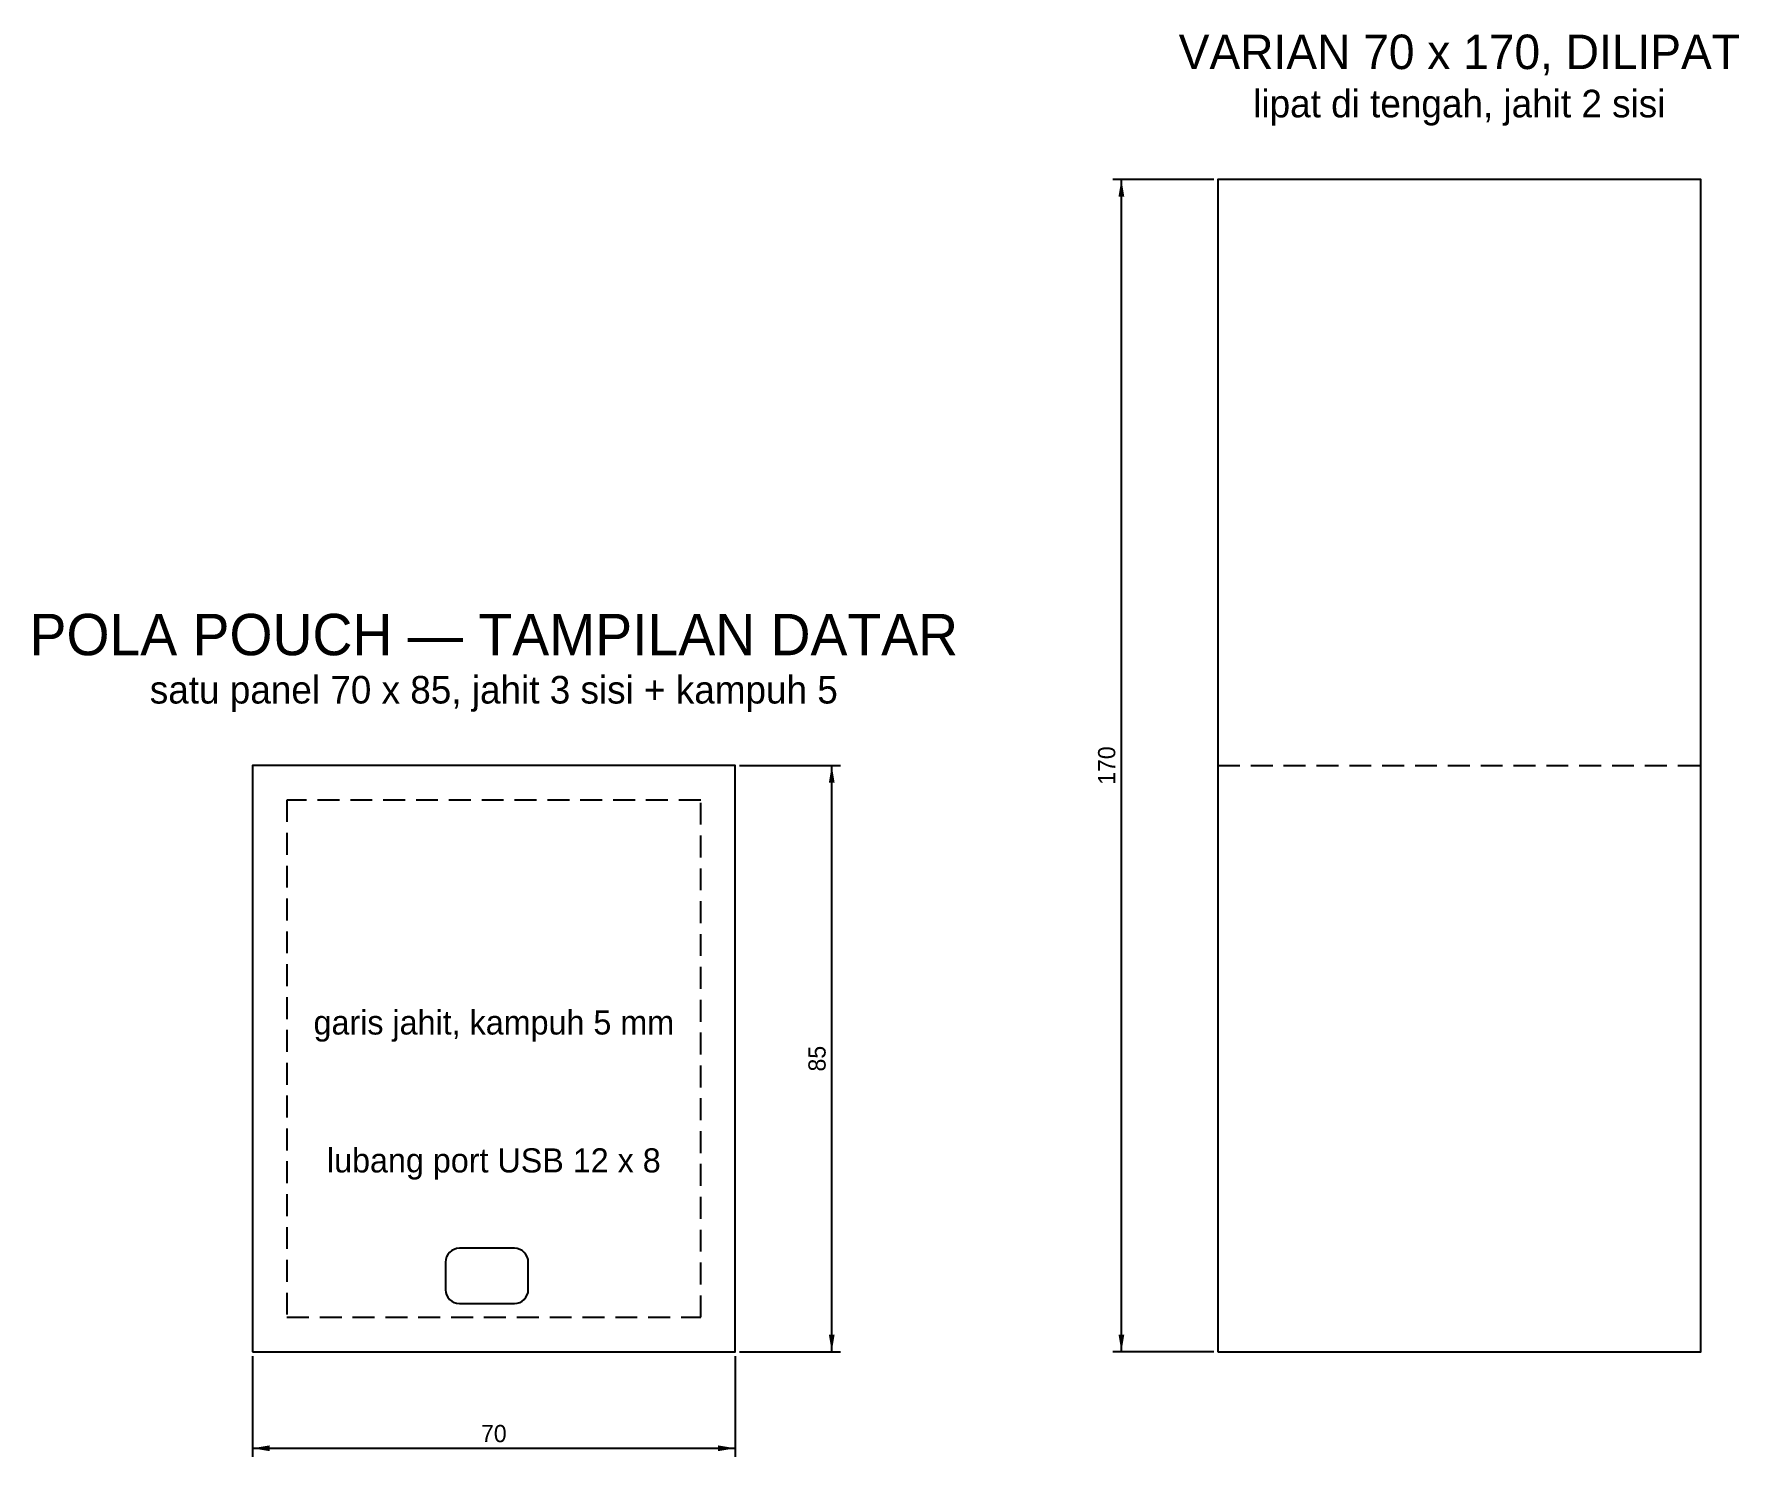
# Model space of a CAD drawing. Header units: millimetres. Extents: x -32 to 216, y -15 to 191.
import ezdxf
from ezdxf.enums import TextEntityAlignment as Align

# ---------------------------------------------------------------- set-up
doc = ezdxf.new("R2010")
doc.units = ezdxf.units.MM
doc.header["$LTSCALE"] = 0.5
doc.linetypes.add('HIDDEN', pattern=[9.525, 6.35, -3.175])
for name, color, linetype in [('DIM', 3, 'Continuous'), ('HIDDEN', 1, 'HIDDEN'), ('NOTES', 2, 'Continuous'), ('OUTLINE', 7, 'Continuous')]:
    doc.layers.add(name, color=color, linetype=linetype)
doc.dimstyles.new('ISO-25', dxfattribs={"dimtxt": 2.5, "dimasz": 2.5, "dimexe": 1.25, "dimexo": 0.625, "dimtad": 1, "dimdsep": 46, "dimtxsty": 'Standard', "dimcen": 2.5, "dimadec": 0, "dimazin": 0, "dimtfac": 1, "dimtdec": 4, "dimtmove": 0, "dimatfit": 3, "dimfxl": 1, "dimtzin": 0, "dimarcsym": 0})

# ---------------------------------------------------------------- blocks, each defined once
blk = doc.blocks.new('*D1')
at = {"layer": 'DIM', "color": 0}
for p, q in [((0, -0.62), (0, -15.25)), ((70, -0.62), (70, -15.25)), ((0, -14), (70, -14))]:
    blk.add_line(p, q, dxfattribs=at)
for points in [[(0, -14), (2.5, -14.42), (2.5, -13.58)], [(70, -14), (67.5, -13.58), (67.5, -14.42)]]:
    blk.add_solid(points, dxfattribs=at)
at = {"layer": 'DIM', "color": 0, "insert": (35, -11.88), "char_height": 2.5, "attachment_point": 5}
blk.add_mtext('70', dxfattribs=at)
blk = doc.blocks.new('*D2')
at = {"layer": 'DIM', "color": 0}
for p, q in [((70.62, 85), (85.25, 85)), ((84, 0), (84, 85)), ((70.62, 0), (85.25, 0))]:
    blk.add_line(p, q, dxfattribs=at)
for points in [[(84, 85), (83.58, 82.5), (84.42, 82.5)], [(84, 0), (84.42, 2.5), (83.58, 2.5)]]:
    blk.add_solid(points, dxfattribs=at)
at = {"layer": 'DIM', "color": 0, "insert": (81.88, 42.5), "char_height": 2.5, "attachment_point": 5, "rotation": 90}
blk.add_mtext('85', dxfattribs=at)
blk = doc.blocks.new('*D3')
at = {"layer": 'DIM', "color": 0}
for p, q in [((139.38, 170), (124.75, 170)), ((126, 0), (126, 170)), ((139.38, 0), (124.75, 0))]:
    blk.add_line(p, q, dxfattribs=at)
for points in [[(126, 170), (125.58, 167.5), (126.42, 167.5)], [(126, 0), (126.42, 2.5), (125.58, 2.5)]]:
    blk.add_solid(points, dxfattribs=at)
at = {"layer": 'DIM', "color": 0, "insert": (123.88, 85), "char_height": 2.5, "attachment_point": 5, "rotation": 90}
blk.add_mtext('170', dxfattribs=at)

msp = doc.modelspace()

# ---------------------------------------------------------------- linework, layer by layer
at = {"layer": 'HIDDEN'}
msp.add_lwpolyline([(140, 85), (210, 85)], dxfattribs=at)
msp.add_lwpolyline([(5, 5), (65, 5), (65, 80), (5, 80)], close=True, dxfattribs=at)
at = {"layer": 'NOTES'}
msp.add_lwpolyline([(140, 0), (210, 0), (210, 170), (140, 170)], close=True, dxfattribs=at)
at = {"layer": 'OUTLINE'}
msp.add_lwpolyline([(0, 0), (70, 0), (70, 85), (0, 85)], close=True, dxfattribs=at)
msp.add_lwpolyline([(28, 9, 0.4142136), (30, 7), (38, 7, 0.4142136), (40, 9), (40, 13, 0.4142136), (38, 15), (30, 15, 0.4142136), (28, 13)], format="xyb", close=True, dxfattribs=at)

# ---------------------------------------------------------------- texts
at = {"layer": 'NOTES'}
for s, height, p in [('VARIAN 70 x 170, DILIPAT', 5, (175, 186)), ('lipat di tengah, jahit 2 sisi', 4, (175, 179)), ('POLA POUCH — TAMPILAN DATAR', 6, (35, 101)), ('satu panel 70 x 85, jahit 3 sisi + kampuh 5', 4, (35, 94)), ('garis jahit, kampuh 5 mm', 3.5, (35, 46)), ('lubang port USB 12 x 8', 3.5, (35, 26))]:
    msp.add_text(s, height=height, dxfattribs=at).set_placement(p, align=Align.CENTER)

# ---------------------------------------------------------------- dimensions: what is measured, and where the dimension line sits
at = {"layer": 'DIM'}
for base, p1, p2, picture, middle in [((126, 85), (140, 0), (140, 170), '*D3', (123.875, 85)), ((84, 42.5), (70, 0), (70, 85), '*D2', (81.875, 42.5))]:
    dim = msp.add_linear_dim(base=base, p1=p1, p2=p2, angle=90, dimstyle='ISO-25', dxfattribs=at)
    dim.commit()
    dim.dimension.update_dxf_attribs({"geometry": picture, "text_midpoint": middle})
dim = msp.add_linear_dim(base=(35, -14), p1=(0, 0), p2=(70, 0), dimstyle='ISO-25', dxfattribs=at)
dim.commit()
dim.dimension.update_dxf_attribs({"geometry": '*D1', "text_midpoint": (35, -11.875)})

doc.saveas('drawing.dxf')
